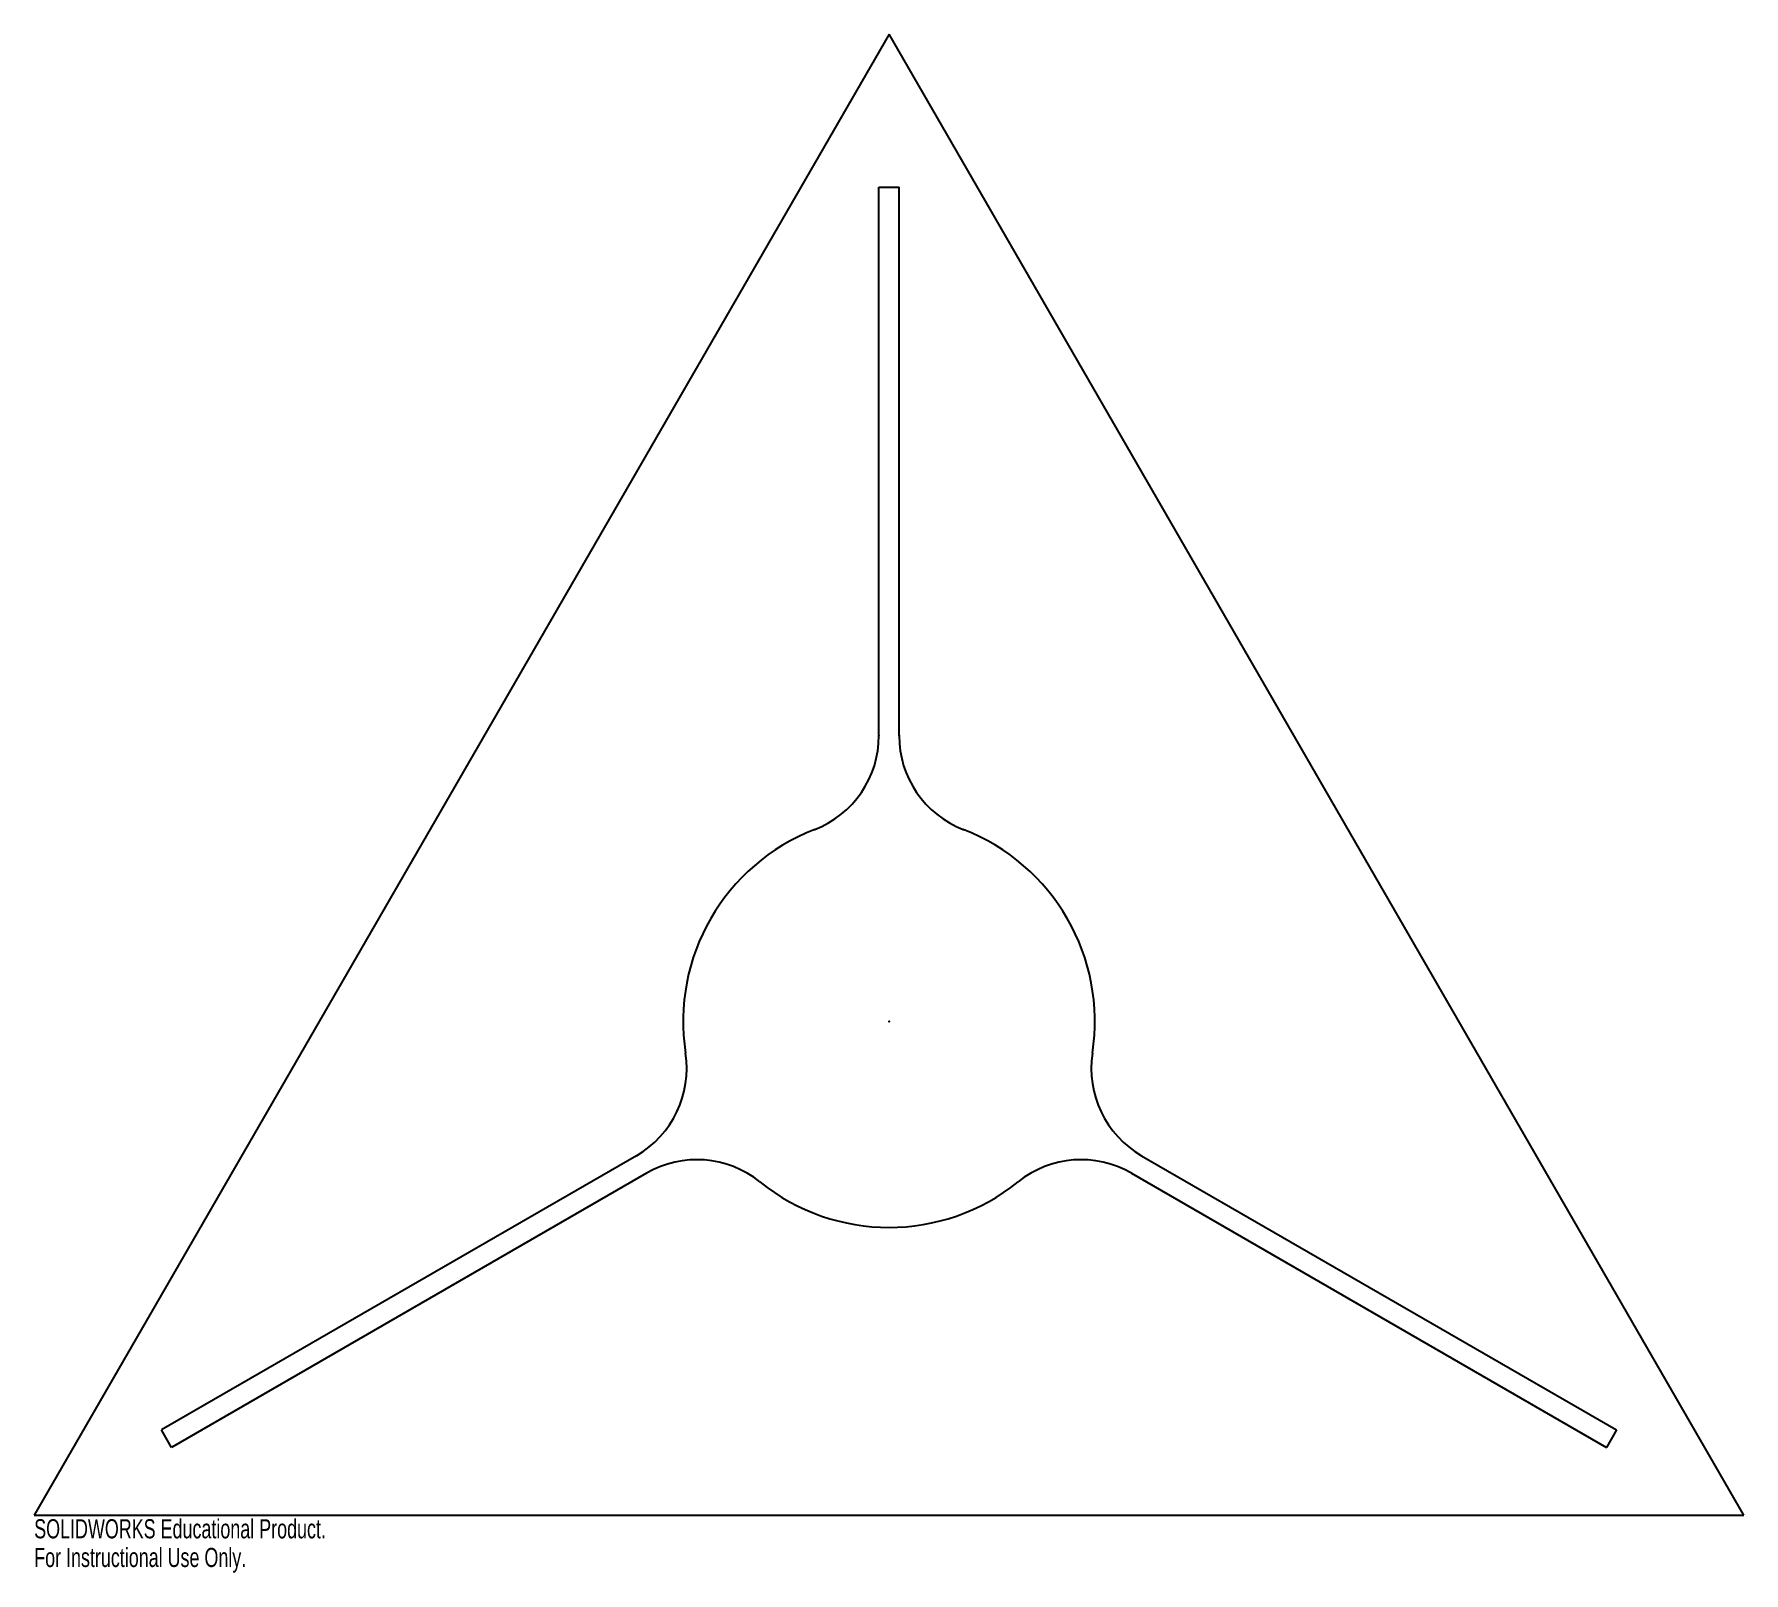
# Model space of a CAD drawing. Header units: inches. Extents: x -8.5 to 8.5, y -5.5 to 9.8.
import ezdxf

# ---------------------------------------------------------------- set-up
doc = ezdxf.new("R2010")
doc.units = ezdxf.units.IN
doc.header["$MEASUREMENT"] = 0
doc.header["$PDSIZE"] = -1
doc.styles.add('SLDTEXTSTYLE0', font='TXT', dxfattribs={"width": 0.7})

msp = doc.modelspace()

# ---------------------------------------------------------------- linework, layer by layer
at = {"color": 7, "linetype": 'Continuous'}
for p, q in [((0, 9.815), (-8.5, -4.907)), ((8.5, -4.907), (0, 9.815)), ((-0.1, 2.842), (-0.1, 8.295)), ((-0.1, 8.295), (0.1, 8.295)), ((0.1, 2.842), (0.1, 8.295)), ((-2.511, -1.334), (-7.234, -4.061)), ((2.511, -1.334), (7.234, -4.061)), ((-2.411, -1.508), (-7.134, -4.234)), ((2.411, -1.508), (7.134, -4.234)), ((-7.134, -4.234), (-7.234, -4.061)), ((7.234, -4.061), (7.134, -4.234)), ((-8.5, -4.907), (8.5, -4.907))]:
    msp.add_line(p, q, dxfattribs=at)
for centre, radius, start, end in [((-1.1, 2.842), 1, 291.1586, 0), ((1.1, 2.842), 1, 180, 248.8414), ((0, 0), 2.047, 111.1586, 188.8414), ((0, 0), 2.047, 351.1586, 68.8414), ((-3.011, -0.468), 1, 300, 8.8414), ((3.011, -0.468), 1, 171.1586, 240), ((-1.911, -2.374), 1, 51.1586, 120), ((1.911, -2.374), 1, 60, 128.8414), ((0, 0), 2.047, 231.1586, 308.8414)]:
    msp.add_arc(centre, radius, start, end, dxfattribs=at)
for p in [(-0.1, 2.842), (0.1, 2.842), (-0.739, 1.909), (0.739, 1.909), (0, 0), (0, 0)]:
    msp.add_point(p, dxfattribs=at)

# ---------------------------------------------------------------- texts
at = {"color": 7, "linetype": 'Continuous', "char_height": 0.1903, "attachment_point": 1, "style": 'SLDTEXTSTYLE0'}
for s, insert in [('SOLIDWORKS Educational Product.', (-8.5, -4.948)), ('For Instructional Use Only.', (-8.5, -5.233))]:
    msp.add_mtext(s, dxfattribs=dict(at, insert=insert))

doc.saveas('drawing.dxf')
